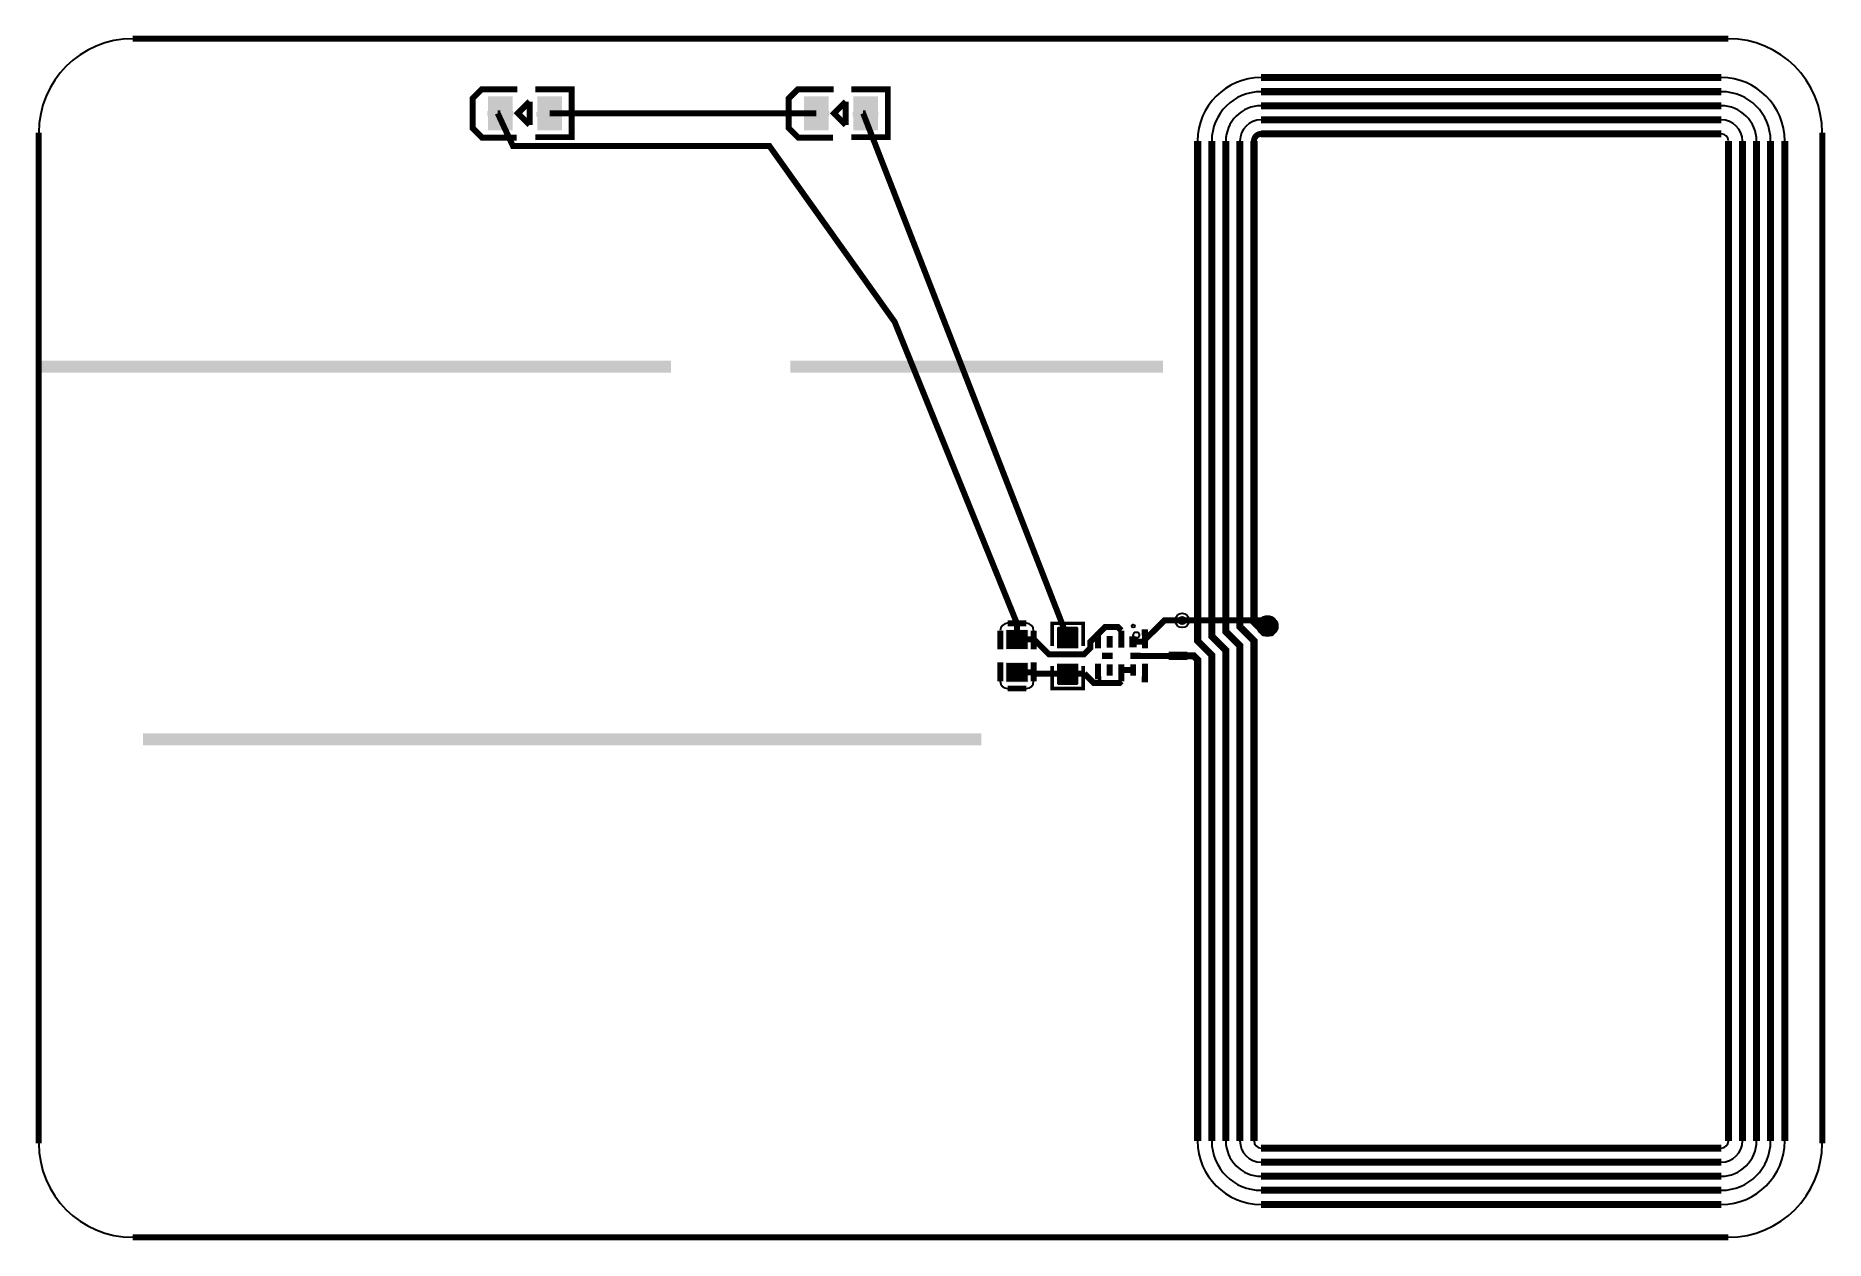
# Model space of a CAD drawing. Header units: millimetres. Extents: x 6.9 to 83.1, y 16.9 to 68.2.
import ezdxf

# ---------------------------------------------------------------- set-up
doc = ezdxf.new("R2010")
doc.units = ezdxf.units.MM
for name, color, linetype, true_color in [('BoardOutLine', 7, 'Continuous', 0xff00ff), ('BottomLayer', 7, 'Continuous', 0x0000ff), ('BottomSolderMaskLayer', 7, 'Continuous', 0xaa00ff), ('Document', 7, 'Continuous', 0xffffff), ('Hole', 7, 'Continuous', 0x222222), ('Multi-Layer', 7, 'Continuous', 0xc0c0c0), ('TopLayer', 7, 'Continuous', 0xff0000), ('TopPasteMaskLayer', 7, 'Continuous', 0x808080), ('TopSilkLayer', 7, 'Continuous', 0xffcc00), ('TopSolderMaskLayer', 7, 'Continuous', 0x800080)]:
    doc.layers.add(name, color=color, linetype=linetype, true_color=true_color)

msp = doc.modelspace()

# ---------------------------------------------------------------- hatches: boundary and pattern name
at = {"layer": 'BottomSolderMaskLayer'}
msp.add_hatch(color=256, dxfattribs=at).paths.add_polyline_path([(58.88, 43.053, 1), (59.739, 43.053, 1)])
at = {"layer": 'Document'}
for points in [[(27.192, 64.788), (26.092, 64.788), (26.092, 64.988), (27.192, 64.988)], [(28.18, 64.957), (29.28, 64.957), (29.28, 64.757), (28.18, 64.757)], [(28.627, 64.341), (28.627, 65.441), (28.827, 65.441), (28.827, 64.341)], [(40.654, 64.788), (39.554, 64.788), (39.554, 64.988), (40.654, 64.988)], [(41.642, 64.957), (42.742, 64.957), (42.742, 64.757), (41.642, 64.757)], [(42.089, 64.341), (42.089, 65.441), (42.289, 65.441), (42.289, 64.341)]]:
    msp.add_hatch(color=256, dxfattribs=at).paths.add_polyline_path(points)
at = {"layer": 'Multi-Layer'}
msp.add_hatch(color=256, dxfattribs=at).paths.add_polyline_path([(58.905, 43.053, 1), (59.713, 43.053, 1)])
at = {"layer": 'TopLayer'}
for points in [[(26.136, 64.197), (27.136, 64.197), (27.136, 65.597), (26.136, 65.597)], [(29.236, 64.197), (28.236, 64.197), (28.236, 65.597), (29.236, 65.597)], [(39.598, 64.197), (40.598, 64.197), (40.598, 65.597), (39.598, 65.597)], [(42.698, 64.197), (41.698, 64.197), (41.698, 65.597), (42.698, 65.597)], [(49.091, 42.883), (49.091, 42.083), (48.191, 42.083), (48.191, 42.883)], [(50.368, 42.133), (51.232, 42.133), (51.232, 42.94), (50.368, 42.94)], [(52.696, 42.583), (52.696, 42.183), (52.476, 42.183), (52.476, 42.583)], [(53.196, 42.583), (53.196, 42.183), (52.976, 42.183), (52.976, 42.583)], [(53.726, 42.583), (53.726, 42.183), (53.446, 42.183), (53.446, 42.583)], [(55.874, 41.633), (55.124, 41.633), (55.124, 41.933), (55.874, 41.933)], [(49.091, 41.483), (49.091, 40.683), (48.191, 40.683), (48.191, 41.483)], [(50.368, 41.433), (51.232, 41.433), (51.232, 40.627), (50.368, 40.627)], [(52.286, 41.893), (52.686, 41.893), (52.686, 41.673), (52.286, 41.673)], [(52.696, 41.383), (52.696, 40.983), (52.476, 40.983), (52.476, 41.383)], [(53.196, 41.383), (53.196, 40.983), (52.976, 40.983), (52.976, 41.383)], [(53.696, 41.383), (53.696, 40.983), (53.476, 40.983), (53.476, 41.383)], [(53.486, 41.893), (53.886, 41.893), (53.886, 41.673), (53.486, 41.673)]]:
    msp.add_hatch(color=256, dxfattribs=at).paths.add_polyline_path(points)
at = {"layer": 'TopPasteMaskLayer'}
for points in [[(26.136, 64.197), (27.136, 64.197), (27.136, 65.597), (26.136, 65.597)], [(29.236, 64.197), (28.236, 64.197), (28.236, 65.597), (29.236, 65.597)], [(39.598, 64.197), (40.598, 64.197), (40.598, 65.597), (39.598, 65.597)], [(42.698, 64.197), (41.698, 64.197), (41.698, 65.597), (42.698, 65.597)], [(49.091, 42.883), (49.091, 42.083), (48.191, 42.083), (48.191, 42.883)], [(50.35, 42.978), (50.35, 42.178), (50.4, 42.128), (50.628, 42.128), (50.628, 42.498), (50.958, 42.498), (50.958, 42.128), (51.2, 42.128), (51.25, 42.178), (51.25, 42.978), (51.2, 43.028), (50.4, 43.028)], [(52.696, 42.583), (52.696, 42.183), (52.476, 42.183), (52.476, 42.583)], [(53.196, 42.583), (53.196, 42.183), (52.976, 42.183), (52.976, 42.583)], [(53.726, 42.583), (53.726, 42.183), (53.446, 42.183), (53.446, 42.583)], [(55.874, 41.633), (55.124, 41.633), (55.124, 41.933), (55.874, 41.933)], [(49.091, 41.483), (49.091, 40.683), (48.191, 40.683), (48.191, 41.483)], [(51.25, 40.588), (51.25, 41.388), (51.2, 41.438), (50.972, 41.438), (50.972, 41.068), (50.642, 41.068), (50.642, 41.438), (50.4, 41.438), (50.35, 41.388), (50.35, 40.588), (50.4, 40.538), (51.2, 40.538)], [(52.286, 41.893), (52.686, 41.893), (52.686, 41.673), (52.286, 41.673)], [(52.696, 41.383), (52.696, 40.983), (52.476, 40.983), (52.476, 41.383)], [(53.196, 41.383), (53.196, 40.983), (52.976, 40.983), (52.976, 41.383)], [(53.696, 41.383), (53.696, 40.983), (53.476, 40.983), (53.476, 41.383)], [(53.486, 41.893), (53.886, 41.893), (53.886, 41.673), (53.486, 41.673)]]:
    msp.add_hatch(color=256, dxfattribs=at).paths.add_polyline_path(points)
at = {"layer": 'TopSolderMaskLayer'}
for points in [[(26.11, 64.172), (27.161, 64.172), (27.161, 65.622), (26.11, 65.622)], [(29.262, 64.172), (28.211, 64.172), (28.211, 65.622), (29.262, 65.622)], [(39.572, 64.172), (40.623, 64.172), (40.623, 65.622), (39.572, 65.622)], [(42.724, 64.172), (41.673, 64.172), (41.673, 65.622), (42.724, 65.622)], [(6.985, 54.356), (33.909, 54.356), (33.909, 53.848), (6.985, 53.848), (6.985, 54.356)], [(38.989, 54.356), (54.864, 54.356), (54.864, 53.848), (38.989, 53.848), (38.989, 54.356)], [(58.88, 43.053, 1), (59.739, 43.053, 1)], [(49.12, 42.906), (49.12, 42.061), (48.163, 42.061), (48.163, 42.906)], [(50.341, 42.109), (51.259, 42.109), (51.259, 42.963), (50.341, 42.963)], [(52.261, 41.918), (52.712, 41.918), (52.712, 41.648), (52.261, 41.648)], [(52.71, 42.629), (52.71, 42.137), (52.462, 42.137), (52.462, 42.629)], [(53.21, 42.629), (53.21, 42.137), (52.962, 42.137), (52.962, 42.629)], [(53.744, 42.619), (53.744, 42.147), (53.428, 42.147), (53.428, 42.619)], [(53.461, 41.918), (53.911, 41.918), (53.911, 41.648), (53.461, 41.648)], [(55.9, 41.608), (55.099, 41.608), (55.099, 41.958), (55.9, 41.958)], [(49.12, 41.506), (49.12, 40.661), (48.163, 40.661), (48.163, 41.506)], [(50.341, 41.457), (51.259, 41.457), (51.259, 40.603), (50.341, 40.603)], [(52.71, 41.429), (52.71, 40.937), (52.462, 40.937), (52.462, 41.429)], [(53.21, 41.429), (53.21, 40.937), (52.962, 40.937), (52.962, 41.429)], [(53.71, 41.429), (53.71, 40.937), (53.462, 40.937), (53.462, 41.429)], [(11.43, 38.481), (47.117, 38.481), (47.117, 37.973), (11.43, 37.973), (11.43, 38.481)]]:
    msp.add_hatch(color=256, dxfattribs=at).paths.add_polyline_path(points)

# ---------------------------------------------------------------- linework, layer by layer
at = {"layer": 'BoardOutLine', "const_width": 0.254}
for points in [[(10.985, 68.072), (78.931, 68.072)], [(6.985, 21.018), (6.985, 64.072)], [(82.931, 64.072), (82.931, 21.018)], [(78.931, 17.018), (10.985, 17.018)]]:
    msp.add_lwpolyline(points, dxfattribs=at)
at = {"layer": 'BoardOutLine'}
for centre, start, end in [((10.985, 64.072), 90, 180), ((78.931, 64.072), 360, 90), ((10.985, 21.018), 180, 270), ((78.931, 21.018), 270, 0)]:
    msp.add_arc(centre, 4, start, end, dxfattribs=at)
at = {"layer": 'BottomLayer', "const_width": 0.254}
msp.add_lwpolyline([(55.674, 43.292), (59.07, 43.292), (59.309, 43.053)], dxfattribs=at)
at = {"layer": 'BottomSolderMaskLayer'}
for points in [[(59.15, 43.053), (59.15, 43.053)], [(59.469, 43.053), (59.469, 43.053)]]:
    msp.add_lwpolyline(points, close=True, dxfattribs=at)
msp.add_circle((59.309, 43.053), 0.429, dxfattribs=at)
for start, end in [(360, 180), (180, 360)]:
    msp.add_arc((59.309, 43.053), 0.16, start, end, dxfattribs=at)
at = {"layer": 'Document'}
msp.add_circle((53.721, 42.672), 0.127, dxfattribs=at)
at = {"layer": 'Hole'}
msp.add_circle((55.674, 43.292), 0.152, dxfattribs=at)
at = {"layer": 'Multi-Layer'}
for points in [[(59.159, 43.053), (59.159, 43.053)], [(59.459, 43.053), (59.459, 43.053)]]:
    msp.add_lwpolyline(points, close=True, dxfattribs=at)
for centre, radius in [((55.674, 43.292), 0.305), ((59.309, 43.053), 0.404)]:
    msp.add_circle(centre, radius, dxfattribs=at)
for start, end in [(360, 180), (180, 360)]:
    msp.add_arc((59.309, 43.053), 0.15, start, end, dxfattribs=at)
at = {"layer": 'TopLayer'}
for points, const_width in [([(59.034, 66.418), (78.634, 66.418)], 0.3), ([(59.034, 65.818), (78.634, 65.818)], 0.3), ([(26.636, 64.897), (26.527, 64.897)], 0.254), ([(26.528, 64.897), (27.178, 63.5), (38.1, 63.5), (43.434, 56.007), (48.641, 43.162)], 0.254), ([(28.736, 64.897), (40.098, 64.897)], 0.254), ([(42.198, 64.897), (42.089, 64.897)], 0.254), ([(50.8, 42.545), (42.09, 64.897)], 0.254), ([(59.034, 65.218), (78.634, 65.218)], 0.3), ([(59.309, 43.053), (58.899, 43.053), (58.734, 43.218), (58.734, 63.718), (58.735, 63.743), (58.738, 63.767), (58.743, 63.791), (58.75, 63.815), (58.759, 63.838), (58.77, 63.86), (58.782, 63.881), (58.797, 63.901), (58.813, 63.921), (58.83, 63.938), (58.849, 63.954), (58.869, 63.969), (58.89, 63.981), (58.912, 63.992), (58.935, 64.001), (58.959, 64.008), (58.983, 64.013), (59.007, 64.017), (59.032, 64.018), (59.034, 64.018)], 0.254), ([(59.034, 64.618), (78.634, 64.618)], 0.3), ([(59.034, 64.018), (78.634, 64.018)], 0.3), ([(56.934, 21.118), (56.934, 41.818), (56.334, 42.418), (56.334, 63.718)], 0.3), ([(57.534, 21.118), (57.534, 42.018), (56.934, 42.618), (56.934, 63.718)], 0.3), ([(58.134, 21.118), (58.134, 42.218), (57.534, 42.818), (57.534, 63.718)], 0.3), ([(58.734, 21.118), (58.734, 42.418), (58.134, 43.018), (58.134, 63.718)], 0.3), ([(58.734, 63.718), (58.734, 43.218), (58.899, 43.053), (59.309, 43.053)], 0.3), ([(78.934, 21.118), (78.934, 63.718)], 0.3), ([(79.534, 21.118), (79.534, 63.718)], 0.3), ([(80.134, 21.118), (80.134, 63.718)], 0.3), ([(80.734, 21.118), (80.734, 63.718)], 0.3), ([(81.334, 21.118), (81.334, 63.718)], 0.3), ([(48.641, 42.483), (48.641, 43.163)], 0.254), ([(53.086, 42.863), (52.932, 43.017), (52.399, 43.017), (51.77, 42.388), (51.77, 42.12), (51.502, 41.852), (50.002, 41.852), (49.371, 42.483)], 0.254), ([(53.086, 42.383), (53.086, 42.863)], 0.254), ([(54.006, 42.383), (54.915, 43.292), (55.674, 43.292)], 0.254), ([(48.641, 42.483), (49.371, 42.483)], 0.254), ([(53.586, 42.383), (54.006, 42.383)], 0.254), ([(53.686, 41.783), (55.499, 41.783)], 0.254), ([(55.372, 41.783), (55.499, 41.783), (56.169, 41.783), (56.334, 41.618), (56.334, 21.118)], 0.3), ([(48.641, 41.083), (49.371, 41.083)], 0.254), ([(50.8, 41.03), (49.424, 41.03), (49.371, 41.083)], 0.254), ([(51.156, 41.03), (50.8, 41.03)], 0.254), ([(51.156, 41.03), (51.512, 41.03)], 0.254), ([(53.086, 40.703), (53.014, 40.631), (51.911, 40.631), (51.512, 41.03)], 0.254), ([(53.086, 41.183), (53.586, 41.183)], 0.254), ([(53.086, 41.183), (53.086, 40.703)], 0.254), ([(59.034, 20.818), (78.634, 20.818)], 0.3), ([(59.034, 20.218), (78.634, 20.218)], 0.3), ([(59.034, 19.618), (78.634, 19.618)], 0.3), ([(59.034, 19.018), (78.634, 19.018)], 0.3), ([(59.034, 18.418), (78.634, 18.418)], 0.3)]:
    msp.add_lwpolyline(points, dxfattribs=dict(at, const_width=const_width))
for centre, radius, start, end in [((59.034, 63.718), 2.7, 90, 180), ((78.634, 63.718), 2.7, 0, 90), ((59.034, 63.718), 2.1, 90, 180), ((78.634, 63.718), 2.1, 0, 90), ((59.034, 63.718), 1.5, 90, 180.0097), ((78.634, 63.718), 1.5, 359.9903, 90), ((59.034, 63.718), 0.9, 90, 180), ((59.034, 63.718), 0.3, 90, 180), ((78.634, 63.718), 0.9, 0, 90), ((78.634, 63.718), 0.3, 0, 90), ((59.034, 21.118), 2.7, 180, 270), ((59.034, 21.118), 2.1, 180, 270), ((59.034, 21.118), 1.5, 179.9903, 270), ((59.034, 21.118), 0.9, 180, 270), ((59.034, 21.118), 0.3, 180, 270), ((78.634, 21.118), 0.3, 270, 0), ((78.634, 21.118), 0.9, 270, 0), ((78.634, 21.118), 1.5, 270, 0.0097), ((78.634, 21.118), 2.1, 270, 0), ((78.634, 21.118), 2.7, 270, 0)]:
    msp.add_arc(centre, radius, start, end, dxfattribs=at)
at = {"layer": 'TopSilkLayer'}
for points, const_width in [([(27.342, 63.854), (25.869, 63.854), (25.462, 64.261), (25.462, 65.531), (25.843, 65.912), (27.367, 65.912)], 0.254), ([(28.129, 63.88), (29.679, 63.88), (29.679, 65.912), (28.129, 65.912)], 0.254), ([(40.804, 63.854), (39.331, 63.854), (38.924, 64.261), (38.924, 65.531), (39.305, 65.912), (40.829, 65.912)], 0.254), ([(41.591, 63.88), (43.141, 63.88), (43.141, 65.912), (41.591, 65.912)], 0.254), ([(27.886, 65.397), (27.486, 64.997), (27.386, 64.897), (27.486, 64.797), (27.886, 64.397)], 0.254), ([(27.886, 65.397), (27.886, 64.397)], 0.254), ([(41.348, 65.397), (40.948, 64.997), (40.848, 64.897), (40.948, 64.797), (41.348, 64.397)], 0.254), ([(41.348, 65.397), (41.348, 64.397)], 0.254), ([(47.932, 42.063), (47.932, 42.863)], 0.254), ([(48.241, 43.173), (49.041, 43.173)], 0.254), ([(49.351, 42.063), (49.351, 42.863)], 0.254), ([(50.139, 42.209), (50.139, 43.168), (51.461, 43.168), (51.461, 42.209)], 0.152), ([(52.086, 42.783), (52.228, 42.783)], 0.254), ([(52.086, 42.108), (52.086, 42.783)], 0.254), ([(53.944, 42.783), (54.086, 42.783), (54.086, 42.108)], 0.254), ([(47.931, 41.503), (47.931, 40.703)], 0.254), ([(49.351, 41.503), (49.351, 40.703)], 0.254), ([(50.139, 41.357), (50.139, 40.398), (51.461, 40.398), (51.461, 41.357)], 0.152), ([(52.086, 40.783), (52.086, 41.458)], 0.254), ([(54.086, 41.458), (54.086, 40.783), (53.944, 40.783)], 0.254), ([(49.041, 40.393), (48.241, 40.393)], 0.254), ([(52.228, 40.783), (52.086, 40.783)], 0.254)]:
    msp.add_lwpolyline(points, dxfattribs=dict(at, const_width=const_width))
msp.add_circle((53.594, 43.053), 0.0635, dxfattribs=at)
for centre, start, end in [((48.241, 42.863), 90, 179.9953), ((49.041, 42.863), 0, 90), ((48.241, 40.703), 180, 270), ((49.041, 40.703), 270, 0)]:
    msp.add_arc(centre, 0.31, start, end, dxfattribs=at)
at = {"layer": 'TopSolderMaskLayer'}
for points in [[(59.15, 43.053), (59.15, 43.053)], [(59.469, 43.053), (59.469, 43.053)]]:
    msp.add_lwpolyline(points, close=True, dxfattribs=at)
msp.add_circle((59.309, 43.053), 0.429, dxfattribs=at)
for start, end in [(360, 180), (180, 360)]:
    msp.add_arc((59.309, 43.053), 0.16, start, end, dxfattribs=at)

doc.saveas('drawing.dxf')
